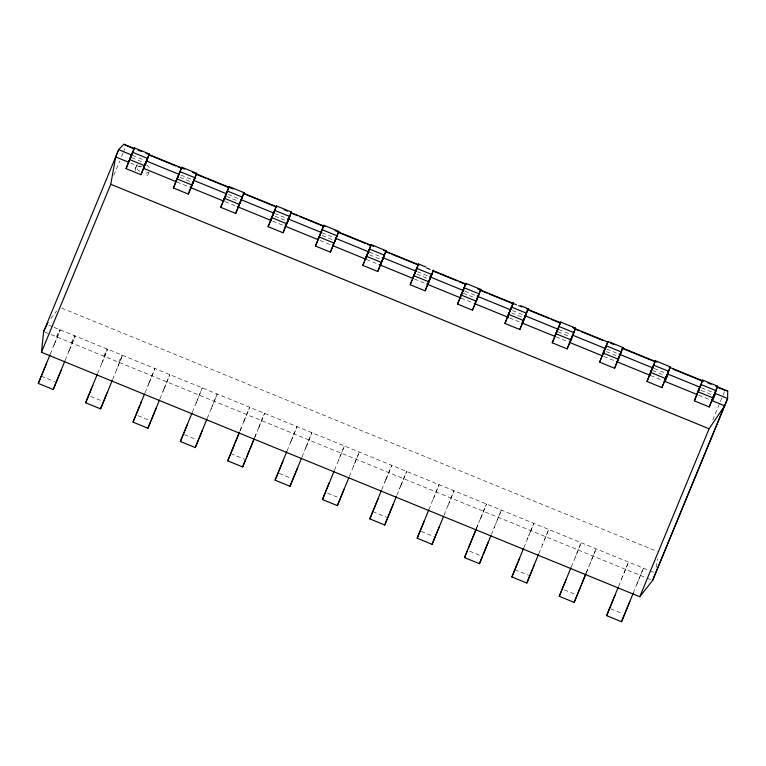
<?xml version="1.0" encoding="UTF-8"?>
<svg xmlns="http://www.w3.org/2000/svg" width="766" height="766" viewBox="0 0 766 766"><rect width="100%" height="100%" fill="white"/><g stroke="black" fill="none" stroke-linecap="round" stroke-linejoin="round"><path stroke-width="0.57" stroke-dasharray="3.83 2.87" d="M656.338 567.223L657.41 558.969M56.512 336.829L59.47 329.552M135.429 168.376L136.616 165.466M71.429 342.929L74.388 335.642M103.87 356.18L106.828 348.903M118.787 362.28L121.746 354.993M530.857 530.647L533.816 523.37L528.597 536.123M50.297 354.151L53.859 345.342M53.792 345.571L54.453 343.867M65.206 360.24L68.768 351.431M68.701 351.671L69.371 349.966M97.655 373.502L102.414 361.763M112.573 379.591L122.493 355.3L116.48 370.007M145.013 392.853L148.307 384.781M147.972 385.509L149.179 382.569M159.931 398.942L163.215 390.871M162.89 391.598L164.087 388.668M192.371 412.204L196.536 401.92M196.077 403.117L202.291 387.902L197.255 400.225M207.289 418.303L211.454 408.019M210.995 409.216L217.209 394.002L212.172 406.325M239.863 431.162L242.104 425.647M240.17 430.473L243.894 421.271M254.781 437.252L257.022 431.746M254.647 437.654L258.812 427.371M287.087 450.906L290.649 442.097M290.582 442.327L291.252 440.622M302.005 457.005L305.567 448.187M305.5 448.426L306.17 446.722M334.455 470.257L344.374 445.956L338.361 460.663M349.363 476.356L359.292 452.055L353.279 466.762M381.813 489.608L385.106 481.536M384.771 482.264L385.968 479.325M396.855 495.305L400.015 487.626M399.689 488.354L400.886 485.424M428.855 509.649L433.929 497.22M444.089 515.058L448.847 503.319M476.222 529L478.903 522.412M476.529 528.31L480.694 518.027M491.446 534.409L494.539 526.817M493.821 528.502L501.366 510.108L495.765 523.81M523.887 547.661L530.867 530.512M527.381 539.082L528.004 537.56M538.804 553.761L548.724 529.459L543.697 541.782M542.51 544.674L542.922 543.659M571.254 567.012L581.174 542.721L575.161 557.418M586.296 572.709L588.058 568.382M586.162 573.112L596.092 548.81L590.079 563.517M618.612 586.363L621.896 578.292M621.571 579.019L628.532 562.072L623.122 575.285M633.214 593.143L637.092 583.644M636.814 584.381L643.45 568.161L638.231 580.925M54.204 344.556L60.217 329.849L54.999 342.613M69.122 350.656L75.135 335.948L69.917 348.702M101.562 363.907L107.575 349.2L102.539 361.523M148.92 383.259L154.933 368.551L149.533 381.774M163.838 389.358L169.851 374.651L164.451 387.874M243.645 421.961L249.649 407.253L244.048 420.965M258.563 428.06L264.567 413.353L258.965 427.055M291.003 441.312L297.017 426.605L291.798 439.368M305.921 447.411L311.925 432.704L306.716 445.467M385.719 480.014L391.732 465.307L386.332 478.53M400.637 486.113L406.65 471.406L401.24 484.629M433.077 499.365L439.09 484.667L434.054 496.981M447.995 505.464L454.008 490.757L448.972 503.08M480.445 518.716L486.448 504.018L480.847 517.72M495.353 524.815L495.564 524.308M622.519 576.769L622.729 576.271M637.436 582.869L637.647 582.361M113.847 175.299L119.745 161.013M121.555 156.618L122.914 153.315M123.374 152.223L125.634 146.727M712.753 420.017L724.54 391.436M50.882 318.589L56.579 310.986M132.575 155.364L144.295 160.151M181.006 175.155L192.726 179.943M228.105 194.401L240.285 199.371M274.601 213.398L287.442 218.645M322.208 232.845L334.388 237.824M369.375 252.119L382.157 257.347M417.413 271.748L428.481 276.277M465.019 291.204L476.088 295.724M512.521 310.613L524.241 315.4M558.816 329.524L570.536 334.311M606.72 349.105L617.894 353.662M654.279 368.532L666.315 373.454M701.637 387.883L713.682 392.805M131.685 157.652L143.405 162.44M180.115 177.434L191.835 182.222M226.41 196.355L238.13 201.142M274.831 216.136L286.551 220.924M322.189 235.488L332.846 239.844M369.557 254.839L381.276 259.636M416.915 274.19L427.562 278.546M463.21 293.11L474.93 297.897M511.631 312.892L522.288 317.248M557.926 331.812L569.645 336.6M606.346 351.594L618.066 356.391M652.642 370.514L664.361 375.302M701.072 390.306L712.792 395.093M130.689 163.081L141.337 167.438M176.984 182.002L189.767 187.22M225.147 201.678L236.225 206.207M272.753 221.135L284.933 226.104M320.121 240.486L331.429 245.11M366.416 259.406L378.136 264.193M414.454 279.035L426.633 284.004M461.142 298.108L473.129 303.01M509.562 317.89L521.282 322.678M556.154 336.935L568.64 342.029M603.761 356.382L615.998 361.38M650.573 375.512L663.04 380.606M698.678 395.17L710.724 400.091M61.644 308.085L657.228 551.443M48.746 325.167L53.036 326.919M54.108 327.36L648.955 570.411M650.056 570.862L654.461 572.662M44.715 332.013L50.077 334.206M51.15 334.637L645.997 577.698M647.098 578.148L651.512 579.948M41.259 376.144L55.104 381.803M90.752 396.367L101.399 400.723M138.11 415.718L149.83 420.505M184.405 434.638L196.125 439.425M230.7 453.549L244.546 459.207M279.121 473.34L290.841 478.128M327.542 493.122L339.261 497.919M372.774 511.602L386.629 517.27M421.204 531.393L433.987 536.621M469.625 551.175L480.282 555.532M514.857 569.665L528.703 575.323M564.341 589.877L574.998 594.234M610.636 608.798L622.356 613.585M149.15 171.833A7.133 4.462 22.1 0 1 143.28 172.838M139.862 171.45A7.133 4.462 22.1 0 1 137.277 164.489M146.565 164.881A7.133 4.462 22.1 0 1 150.031 169.698M148.843 172.618A7.133 4.462 22.1 0 1 143.864 175.998M135.467 170.799A7.133 4.462 22.1 0 1 141.969 166.394"/><path stroke-width="1.15" d="M715.53 386.054L727.7 391.033L727.614 398.492L652.613 580.398L639.792 596.752L41.46 352.274L43.643 331.573L48.028 322.39M41.46 352.274L110.764 184.29L115.685 156.953L118.644 149.676L123.766 144.257L134.826 148.776M126.036 168.625L134.433 147.886L149.351 153.985L140.944 174.725L126.036 168.625L130.172 158.294M144.764 165.399L147.647 158.428L132.729 152.329L130.172 158.524M181.791 167.237L173.394 187.976L188.312 194.076L196.709 173.336L181.791 167.237L175.912 181.561L143.472 168.309L149.341 153.995M220.752 207.337L229.158 186.588L244.067 192.687L235.669 213.427L220.752 207.337L224.486 198.317L239.404 204.407L242.362 197.13L227.445 191.031L223.27 200.912L224.888 196.996M268.11 226.688L276.516 205.939L291.434 212.038L290.611 214.087L283.027 232.778L268.11 226.688L274.803 210.382L289.72 216.481L283.037 232.768M334.311 242.506L334.972 240.716L330.385 252.129L315.468 246.039L319.767 235.373C320.648 233.056 318.819 237.9 319.508 236.177M334.397 242.315L338.792 231.389L323.874 225.29L319.614 235.871M377.743 271.48L386.15 250.741L371.232 244.651L363.678 263.265L362.825 265.39L377.743 271.48L384.446 255.183L369.528 249.084L366.971 255.279M414.511 274.199L416.886 268.435L431.804 274.534L425.12 290.821L410.193 284.741L418.59 264.002L426.049 267.047M425.111 290.831L433.508 270.092L427.629 284.416L429.247 280.5M457.551 304.092L462.137 292.669L457.561 304.073L472.469 310.182L477.055 298.769L472.478 310.173M476.5 300.329L476.28 300.856L480.866 289.443L465.948 283.353L461.362 294.766L461.582 294.24M504.909 323.444L513.316 302.704L507.437 317.019L511.602 307.137L526.52 313.237L523.561 320.514L519.836 329.524L504.909 323.444L511.602 307.137M519.827 329.533L528.224 308.794L520.775 305.749M552.267 342.795L560.674 322.055L575.592 328.145L571.015 339.51L571.321 338.783L571.781 337.471L567.185 348.884L552.267 342.795L558.969 326.488L573.878 332.588L567.194 348.875M599.625 362.146L608.032 341.406L622.95 347.496L622.136 349.545L614.543 368.235L599.625 362.146L606.327 345.839L621.245 351.939L614.552 368.226M646.992 381.497L655.39 360.757L670.307 366.847L669.494 368.896L661.901 387.586L646.992 381.497L653.685 365.19L668.603 371.29L661.91 387.577M650.803 372.171L651.129 371.395M694.35 400.848L702.748 380.108L717.665 386.198L709.268 406.938L694.35 400.848L698.487 390.507L701.043 384.542L715.961 390.641L713.002 397.918L698.085 391.828L701.043 384.542M130.182 158.466C129.195 161.004 131.245 155.555 130.325 157.968M177.54 177.817C176.534 180.422 178.583 174.935 177.683 177.319M192.458 183.917L192.122 184.75L195.004 177.779L180.087 171.68L177.712 177.444M192.601 183.409L192.898 182.662L192.678 183.189M272.399 216.022C273.318 213.628 271.298 219.019 272.256 216.519M287.317 222.111L287.614 221.364L286.838 223.452L289.72 216.481M367.125 254.724C368.034 252.32 365.976 257.826 366.971 255.222M382.043 260.813C382.952 258.42 380.932 263.82 381.889 261.321M414.224 274.889L414.004 275.415L414.339 274.573M414.483 274.075L414.779 273.318L414.329 274.63M429.247 280.672L428.931 281.457L429.142 280.978M429.4 280.165L429.697 279.418L429.247 280.729M509.198 312.777C510.108 310.421 508.289 315.286 508.911 313.62M524.222 318.627L524.413 318.12L523.829 319.719M604.02 351.23C604.68 349.497 603.062 353.777 603.665 352.293M618.938 357.329C619.589 355.596 617.98 359.876 618.583 358.383M651.282 370.83L651.579 370.083L651.253 370.859M665.941 377.734L665.721 378.26L666.047 377.427M666.2 376.929L668.603 371.29M698.381 390.995L698.161 391.522L698.496 390.679M713.414 396.778L713.098 397.564L713.299 397.085M59.442 374.325L53.218 389.521L38.3 383.431L41.259 376.144M134.423 147.895L128.554 162.21L115.685 156.953M132.729 152.329L129.77 159.615L144.688 165.705L147.647 158.428M53.218 389.521L56.177 382.244M107.393 392.211L100.576 408.872L85.658 402.782L91.518 388.467M173.403 187.967L180.087 171.68M100.576 408.872L106.436 394.567M191.251 186.617L196.699 173.346M188.321 194.066L195.004 177.779M154.349 412.548L147.934 428.223L133.016 422.133L135.975 414.846M147.934 428.223L150.892 420.946M206.973 418.983L195.292 447.574L180.383 441.484L186.416 426.739M195.292 447.574L201.334 432.838M249.074 451.251L242.659 466.925L227.741 460.835L234.559 444.175M320.954 232.337L317.995 239.614L319.614 235.698M315.477 246.02L322.17 229.733L337.078 235.832L330.395 252.119M242.659 466.925L245.608 459.648M335.872 238.427L332.913 245.714L334.12 242.774M296.231 471.08L290.017 486.286L275.099 480.186L278.058 472.9M362.845 265.371L369.528 249.084M290.017 486.286L292.976 478.999M344.193 488.967L337.375 505.637L322.457 499.537L328.317 485.223M410.203 284.722L416.886 268.435M337.375 505.637L343.235 491.322M390.957 509.783L384.733 524.988L369.815 518.888L372.774 511.602M460.069 297.668L465.948 283.353M464.244 287.786L461.285 295.073L476.203 301.162L479.162 293.885L464.244 287.786L461.687 293.981M384.733 524.988L387.692 517.701M474.987 303.767L480.856 289.452M443.648 516.14L432.091 544.339L417.173 538.239L423.215 523.494M432.091 544.339L438.123 529.593M485.864 548.016L479.449 563.69L464.541 557.591L467.49 550.304M557.753 329.093L554.795 336.37L556.413 332.454M479.449 563.69L482.408 556.403M572.662 335.182L569.712 342.469L571.321 338.553M532.849 568.295L526.817 583.041L511.899 576.942L514.857 569.665M526.817 583.041L529.766 575.754M580.992 585.722L574.174 602.392L559.257 596.293L565.117 581.978M574.174 602.392L580.025 588.077M627.067 608.204L621.532 621.743L606.615 615.644L609.573 608.367M696.868 394.423L702.738 380.118M621.532 621.743L624.491 614.456M711.786 400.522L717.656 386.208M652.613 580.398L727.614 398.492L715.492 393.542L712.533 400.829L724.655 405.779L709.096 428.769L639.792 596.752M45.529 365.765L49.982 354.84M44.859 367.489L46.63 363.141M60.447 371.855L64.899 360.93M59.767 373.578L60.964 370.667M97.339 374.191L85.658 402.782M92.217 386.84L92.81 385.375M107.135 392.929L112.123 380.683M140.446 403.969L144.573 393.935M139.575 406.191L141.346 401.844M155.163 410.557L159.491 400.034M154.493 412.28L156.264 407.933M187.402 424.316L192.065 412.893M186.933 425.542L187.526 424.077M201.851 431.631L202.444 430.176M235.172 442.671L239.423 432.244M239.289 432.637L227.741 460.835M250.089 448.771L253.9 439.416M249.209 450.983L254.207 438.736M282.127 463.018L286.781 451.595M281.658 464.244L282.845 461.333M297.036 469.118L301.565 458.087M296.566 470.334L297.763 467.423M329.016 483.595L334.139 470.946M343.934 489.685L348.923 477.438M377.044 501.223L381.497 490.297M376.374 502.946L378.145 498.599M391.962 507.312L396.415 496.387M391.292 509.036L393.063 504.689M428.73 510.041L417.173 538.239M423.732 522.297L424.326 520.842M438.65 528.387L439.244 526.931M471.971 539.427L476.222 529M471.09 541.648L476.088 529.392M486.889 545.526L491.006 535.491M486.008 547.738L488.354 541.993M518.917 559.774L523.58 548.351M518.448 560.999L519.645 558.088M533.835 565.873L538.498 554.44M533.366 567.089L534.563 564.178M565.815 580.35L570.938 567.702M581.882 583.539L585.856 573.791M580.724 586.44L585.722 574.194M613.844 597.978L618.296 587.053M613.173 599.701L614.945 595.354M628.762 604.077L633.214 593.143M628.091 605.791L629.863 601.444M45.117 366.77L41.584 375.474M44.524 368.226L38.3 383.431M60.035 372.86L56.502 381.564M139.843 405.473L136.779 413.008M139.431 406.459L133.016 422.133M154.751 411.562L151.697 419.098M187.201 424.824L180.383 441.484M249.477 450.264L246.413 457.8M281.917 463.526L278.384 472.229M281.323 464.981L275.099 480.186M296.835 469.615L293.292 478.329M329.275 482.877L322.457 499.537M376.633 502.228L373.099 510.932M376.039 503.693L369.815 518.888M391.55 508.318L388.017 517.031M471.358 540.93L468.294 548.466M470.956 541.916L464.541 557.591M486.276 547.02L483.212 554.565M518.716 560.281L515.173 568.985M517.931 562.196L511.899 576.942M533.634 566.371L530.091 575.084M566.074 579.632L559.257 596.293M613.432 598.983L609.899 607.687M612.838 600.448L612.302 601.731M628.35 605.073L624.817 613.786M627.756 606.538L627.22 607.831M43.643 331.573L118.644 149.676L131.513 154.933M145.09 164.393L140.954 174.715M175.912 181.561L177.53 177.645M191.232 186.674L192.448 183.744M226.229 193.635L229.149 186.598M227.445 191.031L224.888 197.226M239.806 203.095L238.188 207.011L244.067 192.697M242.362 197.13L239.806 203.325M239.404 204.407L235.679 213.417M272.246 216.347L270.637 220.263L276.507 205.949M274.803 210.382L272.246 216.577M287.164 222.446L285.555 226.363L291.425 212.048M319.786 235.497L323.865 225.3M334.704 241.596L338.783 231.399M366.971 255.049L365.353 258.965L371.223 244.651M381.889 261.149L380.271 265.065L386.141 250.75M384.446 255.183L381.889 261.378M414.329 274.4L412.711 278.317L418.581 264.002M429.42 280.299L431.804 274.534M479.162 293.885L476.605 300.08M526.52 313.237L522.345 323.118L528.224 308.803M556.585 332.252L560.664 322.065M571.503 338.352L575.582 328.154M606.327 345.839L602.153 355.721L608.022 341.416M621.245 351.939L617.07 361.82L622.94 347.505M651.129 371.156L649.511 375.072L655.38 360.767M651.301 370.955L653.685 365.19M666.047 377.255L664.428 381.171L670.298 366.857M606.615 615.644L612.158 602.105M715.961 390.641L709.278 406.928M145.09 164.623L144.764 165.399M725.9 390.564L727.7 391.033M138.148 150.136L141.461 151.496M145.885 153.296L184.606 169.114M192.343 172.283L233.266 189.001M243.224 193.07L276.411 206.629M284.148 209.798L287.47 211.148M290.793 212.508L325.081 226.516M335.029 230.585L373.751 246.403M383.699 250.472L419.098 264.931M426.844 268.1L430.157 269.45M433.479 270.81L466.657 284.368M477.716 288.887L516.437 304.705M518.649 305.605L521.962 306.965M526.386 308.775L560.674 322.783M572.844 327.752L608.242 342.22M610.454 343.12L613.767 344.48M622.624 348.09L656.912 362.107M669.072 367.077L703.37 381.085M707.794 382.895L711.107 384.254M133.839 148.796L123.766 144.257M149.341 155.125L175.902 165.983M178.124 166.883L181.446 168.242M196.939 174.571L205.795 178.191M208.007 179.1L227.933 187.239M243.435 193.568L276.65 207.146M291.042 213.025L297.677 215.734M299.899 216.644L323.137 226.142M338.639 232.471L365.21 243.329M367.421 244.23L370.744 245.589M386.246 251.928L389.559 253.278M391.78 254.188L417.24 264.586M432.742 270.925L457.091 280.873M459.303 281.773L465.948 284.492M480.339 290.371L486.985 293.091M489.196 293.991L513.555 303.939M529.047 310.278L548.973 318.417M551.194 319.326L560.042 322.936M575.544 329.275L578.866 330.634M581.078 331.534L603.225 340.583M622.04 348.271L654.145 361.389M672.96 369.078L702.853 381.296M718.355 387.625L724.99 390.334M146.43 161.023L178.871 174.284M193.788 180.374L225.893 193.492M241.395 199.83L273.5 212.948M287.892 218.827L321.098 232.395M335.489 238.274L368.705 251.842M383.096 257.73L416.302 271.298M429.592 276.727L463.909 290.745M477.189 296.174L510.405 309.742M524.796 315.63L558.012 329.198M572.403 335.077L605.609 348.645M618.899 354.074L653.216 368.101M700.574 387.452L668.134 374.191L665.175 381.478L697.615 394.729M177.128 178.966L192.046 185.056M271.853 217.668L286.762 223.758M319.211 237.02L334.129 243.109M366.569 256.371L381.487 262.46M413.927 275.722L428.845 281.811M508.653 314.424L523.561 320.514M556.011 333.775L570.929 339.865M603.369 353.126L618.286 359.216M650.727 372.477L665.644 378.567M190.83 187.66L224.045 201.228M237.326 206.657L271.643 220.675M284.933 226.104L318.139 239.681M332.53 245.56L365.746 259.128M379.026 264.557L413.353 278.575M426.633 284.004L460.95 298.031M474.24 303.46L508.557 317.478M521.837 322.907L555.053 336.475M569.444 342.364L602.65 355.931M617.042 361.811L650.257 375.378M110.764 184.29L709.096 428.769M145.54 163.311L145.243 164.058L145.54 163.311M698.937 389.434L698.64 390.181L698.937 389.434M713.855 395.524L713.558 396.281L713.855 395.524"/></g></svg>
